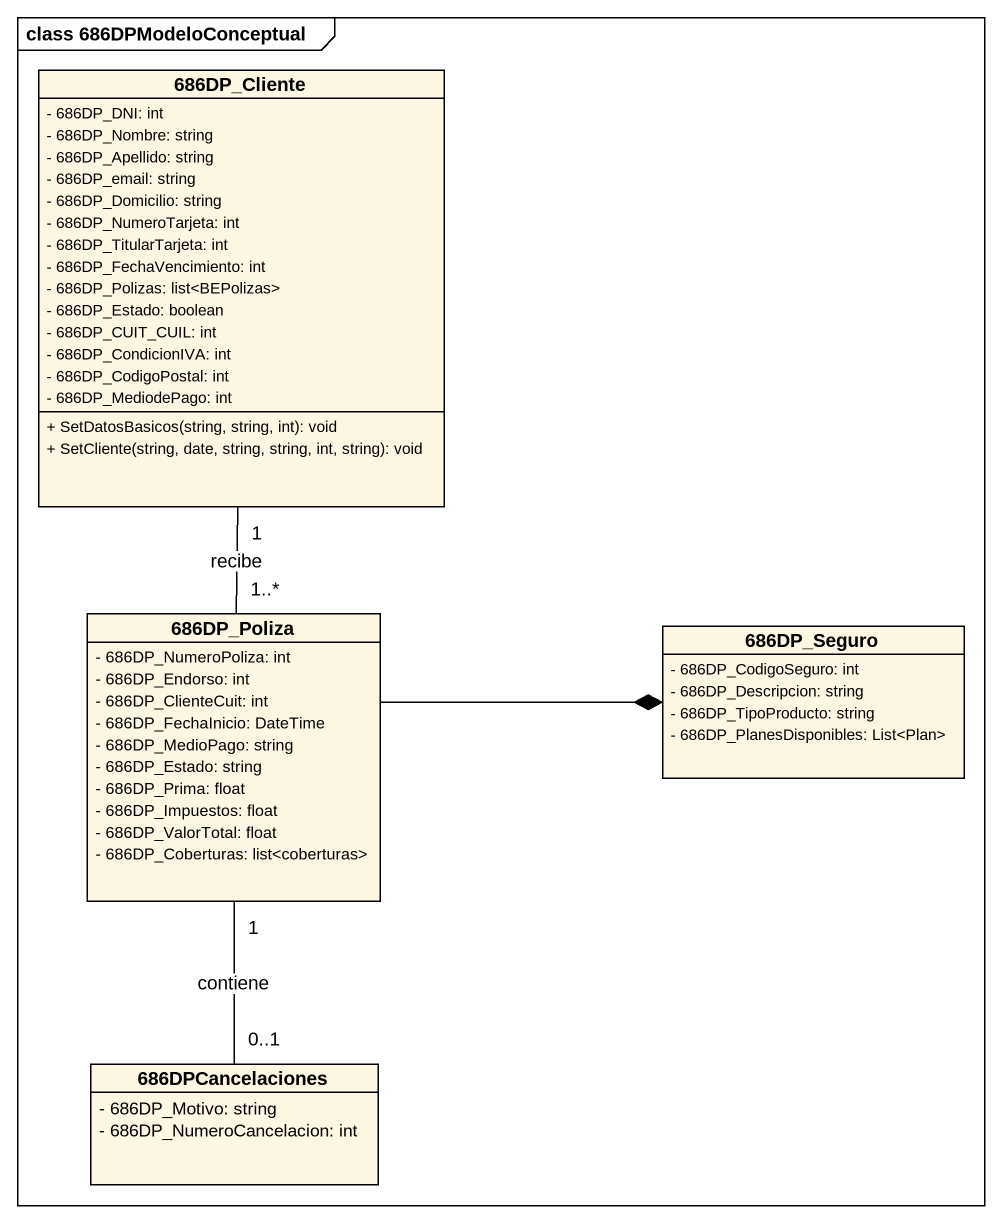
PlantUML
@startuml
mainframe class 686DPModeloConceptual
hide circle
hide empty members
skinparam classAttributeIconSize 0
class "686DP_Cliente" as c686DP_Cliente {
  - 686DP_DNI: int
  - 686DP_Nombre: string
  - 686DP_Apellido: string
  - 686DP_email: string
  - 686DP_Domicilio: string
  - 686DP_NumeroTarjeta: int
  - 686DP_TitularTarjeta: int
  - 686DP_FechaVencimiento: int
  - 686DP_Polizas: list<BEPolizas>
  - 686DP_Estado: boolean
  - 686DP_CUIT_CUIL: int
  - 686DP_CondicionIVA: int
  - 686DP_CodigoPostal: int
  - 686DP_MediodePago: int
  + SetDatosBasicos(string, string, int): void
  + SetCliente(string, date, string, string, int, string): void
}
class "686DP_Poliza" as c686DP_Poliza {
  - 686DP_NumeroPoliza: int
  - 686DP_Endorso: int
  - 686DP_ClienteCuit: int
  - 686DP_FechaInicio: DateTime
  - 686DP_MedioPago: string
  - 686DP_Estado: string
  - 686DP_Prima: float
  - 686DP_Impuestos: float
  - 686DP_ValorTotal: float
  - 686DP_Coberturas: list<coberturas>
}
class "686DP_Seguro" as c686DP_Seguro {
  - 686DP_CodigoSeguro: int
  - 686DP_Descripcion: string
  - 686DP_TipoProducto: string
  - 686DP_PlanesDisponibles: List<Plan>
}
class "686DPCancelaciones" as c686DPCancelaciones {
  - 686DP_Motivo: string
  - 686DP_NumeroCancelacion: int
}
c686DP_Poliza "1..*" -up- "1" c686DP_Cliente : recibe
c686DP_Poliza -right-* c686DP_Seguro
c686DP_Poliza "1" -- "0..1" c686DPCancelaciones : contiene
@enduml
